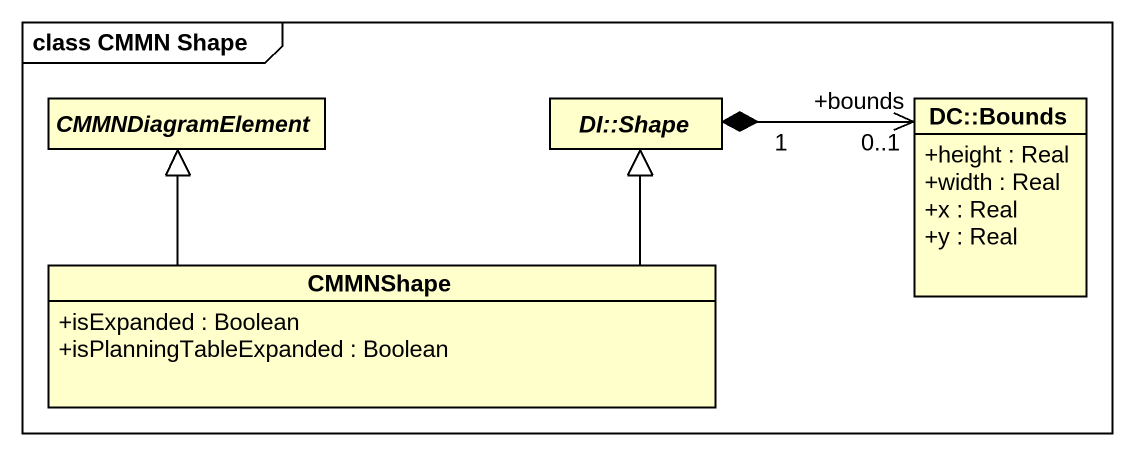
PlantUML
@startuml
mainframe class CMMN Shape
hide circle
hide empty members
skinparam classAttributeIconSize 0
abstract class CMMNDiagramElement
abstract class "DI::Shape" as DI_Shape
class "DC::Bounds" as DC_Bounds {
  +height : Real
  +width : Real
  +x : Real
  +y : Real
}
class CMMNShape {
  +isExpanded : Boolean
  +isPlanningTableExpanded : Boolean
}
DI_Shape "1" *-right-> "0..1\n+bounds" DC_Bounds
CMMNShape -up-|> CMMNDiagramElement
CMMNShape -up-|> DI_Shape
@enduml
